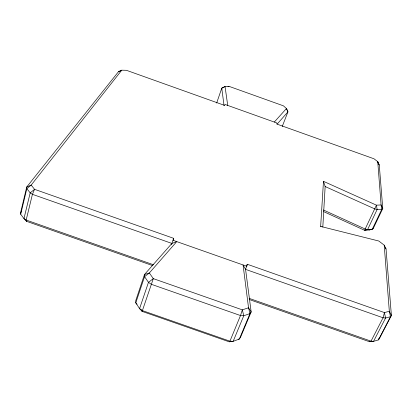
<?xml version="1.0" encoding="UTF-8"?>
<svg xmlns="http://www.w3.org/2000/svg" width="412" height="412" viewBox="0 0 412 412"><rect width="100%" height="100%" fill="white"/><g stroke="black" fill="none" stroke-linecap="round" stroke-linejoin="round"><path stroke-width="0.62" d="M322.812 227.064L325.15 186.538L323.482 181.332L376.439 205.161L381.1 204.96L382.774 208.523L373.236 228.521L372.257 229.278L369.224 229.973L364.579 230.287L323.703 211.65M321.077 226.806L320.654 226.42L323.482 181.332M249.584 299.637L369.461 341.728L373.524 341.373L378.407 339.91L379.359 338.674L391.4 315.499L389.325 311.271L384.427 312.584L247.246 264.252L246.819 266.281L172.983 240.273L173.725 238.352L34.556 189.324L31.188 185.065L26.713 187.022L20.6 212.623L20.708 214.25L23.963 218.607L26.729 221.383L152.734 265.627M20.708 214.25L26.842 188.608L26.713 187.022L118.44 71.755L121.767 70.189L126.438 70.303L224.695 105.42L225.065 104.463L276.931 123.003L276.715 124.017L373.983 158.78L377.752 161.669L379.261 164.939L382.774 208.523L381.806 209.239L372.257 229.278L367.607 229.587L364.579 230.287L376.439 205.161L377.145 209.461L367.607 229.587L365.243 229.046L323.368 209.971M247.246 264.252L245.573 269.376L251.16 311.91L240.536 337.274L239.331 339.045L233.161 341.327L229.17 341.811L142.125 311.39L139.57 308.614L135.775 302.835L135.754 300.626L144.494 274.495L171.892 243.43L173.725 238.352M216.65 103.057L221.759 88.183L225.055 86.551L228.979 86.329L283.404 105.822L286.448 108.531L287.937 111.873L282.235 126.499M171.474 244.64L171.892 243.43L176.758 241.602L149.345 272.976L144.55 276.648L135.775 302.835L137.052 304.231M378.407 339.91L390.468 316.689L391.4 315.499L386.039 248.972L384.211 245.15L378.813 241.025L320.654 226.42M20.6 212.623L21.378 211.598M277.24 123.997L287.937 111.873L286.448 108.531L274.289 122.06M227.98 86.772L228.979 86.329M230.287 341.394L229.17 341.811L229.927 341.182L240.495 315.551L242.333 309.855L248.539 307.774L251.16 311.91L249.971 313.62L239.331 339.045L238.188 339.184M369.224 229.973L370.944 229.35M372.088 228.933L373.236 228.521M378.247 339.03L379.359 338.674M370.682 341.363L369.461 341.728L371.021 341.157L373.524 341.373L385.575 318.033L384.427 312.584L383.047 317.781L371.021 341.157L249.131 298.35M118.44 71.755L121.767 70.189L31.188 185.065L26.842 188.608L30.184 192.888L32.424 194.325L171.892 243.43M153.609 264.808L26.162 220.049L23.963 218.607L30.184 192.888L34.556 189.324L32.424 194.325L26.162 220.049L26.729 221.383L26.002 220.415M325.15 186.538L374.75 208.899L377.145 209.461L381.806 209.239L381.1 204.96L377.752 161.669L378.443 163.868L379.261 164.939M385.096 247.689L386.039 248.972M141.089 309.819L142.125 311.39L153.31 278.636L149.345 272.976L144.494 274.495L144.55 276.648L148.48 282.338L151.266 284.275L240.495 315.551L243.775 315.741L249.971 313.62L248.539 307.774L243.065 264.957L245.573 269.376L383.047 317.781L385.575 318.033L390.468 316.689L389.325 311.271L384.211 245.15L384.638 246.737M227.712 105.41L225.055 86.551L221.759 88.183L224.056 105.642M148.48 282.338L139.57 308.614L142.294 310.555L229.927 341.182L233.161 341.327L243.775 315.741L242.333 309.855L153.31 278.636L148.48 282.338"/></g></svg>
